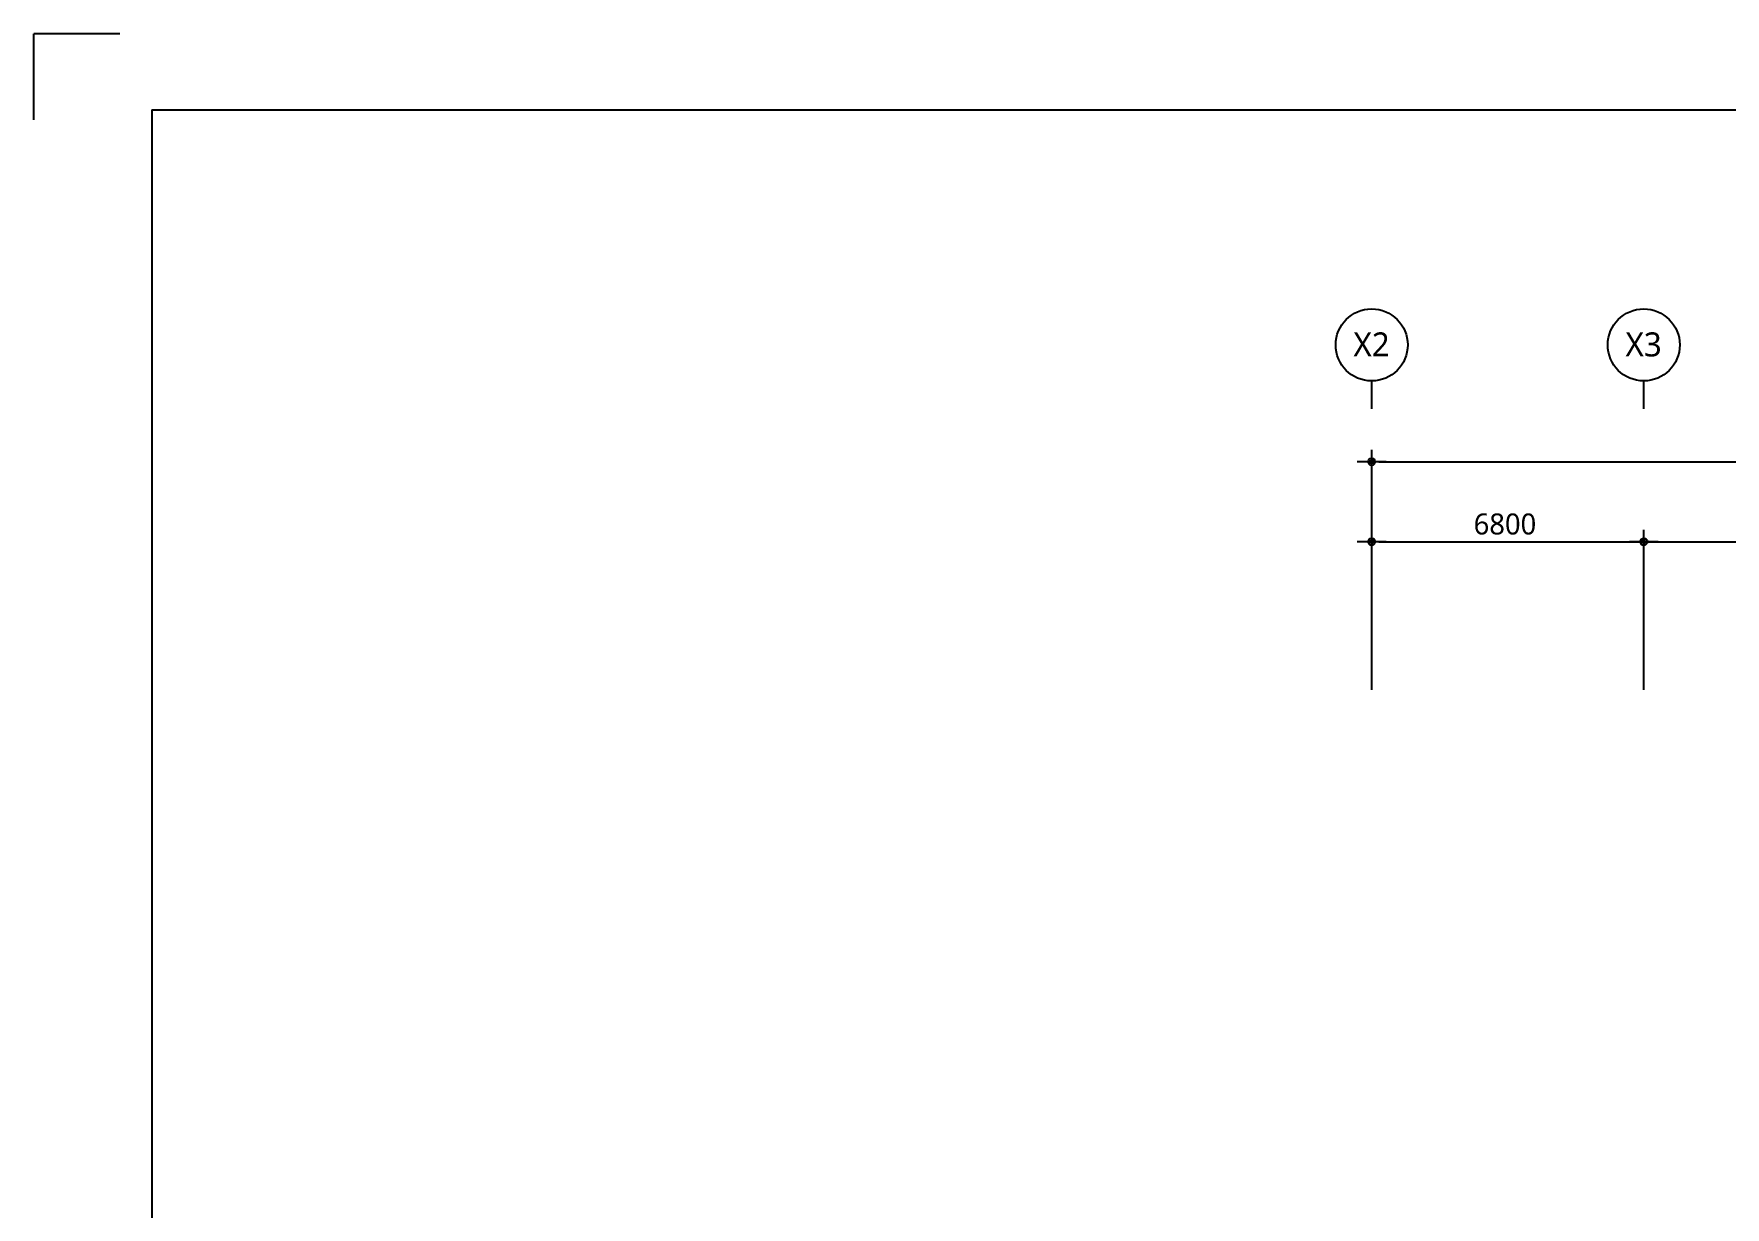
# Model space of a CAD drawing. Header units: millimetres. Extents: x 16332047 to 33387680, y -14835522 to -7015081.
# Drawn here: x 16840971 to 16883244, y -7466558 to -7437214 of the extents above; entities that cross this region are included whole.
import ezdxf
from ezdxf.enums import TextEntityAlignment as Align

# ---------------------------------------------------------------- set-up
doc = ezdxf.new("R2010")
doc.units = ezdxf.units.MM
doc.header["$LTSCALE"] = 300
doc.header["$MEASUREMENT"] = 0
doc.layers.add('3', color=3, linetype='CONTINUOUS')
doc.layers.add('arch', color=255, linetype='CONTINUOUS', lineweight=25)
doc.styles.add('맑은 고딕', font='malgun.ttf')

msp = doc.modelspace()

# ---------------------------------------------------------------- linework, layer by layer
at = {"layer": '3', "color": 0, "linetype": 'Continuous'}
for p, q in [((16840971, -7439368), (16840971, -7437214)), ((16840971, -7439368), (16840971, -7437214)), ((16840971, -7439368), (16840971, -7437214)), ((16840971, -7439368), (16840971, -7437214)), ((16843124, -7437214), (16840971, -7437214)), ((16840971, -7439368), (16840971, -7437214)), ((16843919, -7439115), (16843919, -7519436)), ((16843919, -7439115), (16947751, -7439115))]:
    msp.add_line(p, q, dxfattribs=at)
at = {"layer": 'arch'}
for p, q in [((16874409, -7446594), (16874409, -7445894)), ((16881209, -7446594), (16881209, -7445894)), ((16874409, -7453616), (16874409, -7447616)), ((16874769, -7447916), (16874049, -7447916)), ((16874589, -7447916), (16929629, -7447916)), ((16874409, -7453616), (16874409, -7449616)), ((16881209, -7453616), (16881209, -7449616)), ((16881209, -7453616), (16881209, -7449616)), ((16874769, -7449916), (16874049, -7449916)), ((16874589, -7449916), (16881029, -7449916)), ((16880849, -7449916), (16881569, -7449916)), ((16881569, -7449916), (16880849, -7449916)), ((16881389, -7449916), (16889829, -7449916))]:
    msp.add_line(p, q, dxfattribs=at)
for centre, radius in [((16874409, -7444994), 900), ((16881209, -7444994), 900), ((16874409, -7447916), 90), ((16874409, -7447916), 45), ((16874409, -7449916), 90), ((16874409, -7449916), 45), ((16881209, -7449916), 90), ((16881209, -7449916), 90), ((16881209, -7449916), 45), ((16881209, -7449916), 45)]:
    msp.add_circle(centre, radius, dxfattribs=at)

# ---------------------------------------------------------------- texts
at = {"layer": 'arch', "style": '맑은 고딕'}
for s, p in [('X2', (16874406, -7444981)), ('X3', (16881206, -7444981))]:
    msp.add_text(s, height=600, dxfattribs=at).set_placement(p, align=Align.MIDDLE_CENTER)
msp.add_text('6800', height=525, dxfattribs=at).set_placement((16876958, -7449735))

doc.saveas('drawing.dxf')
